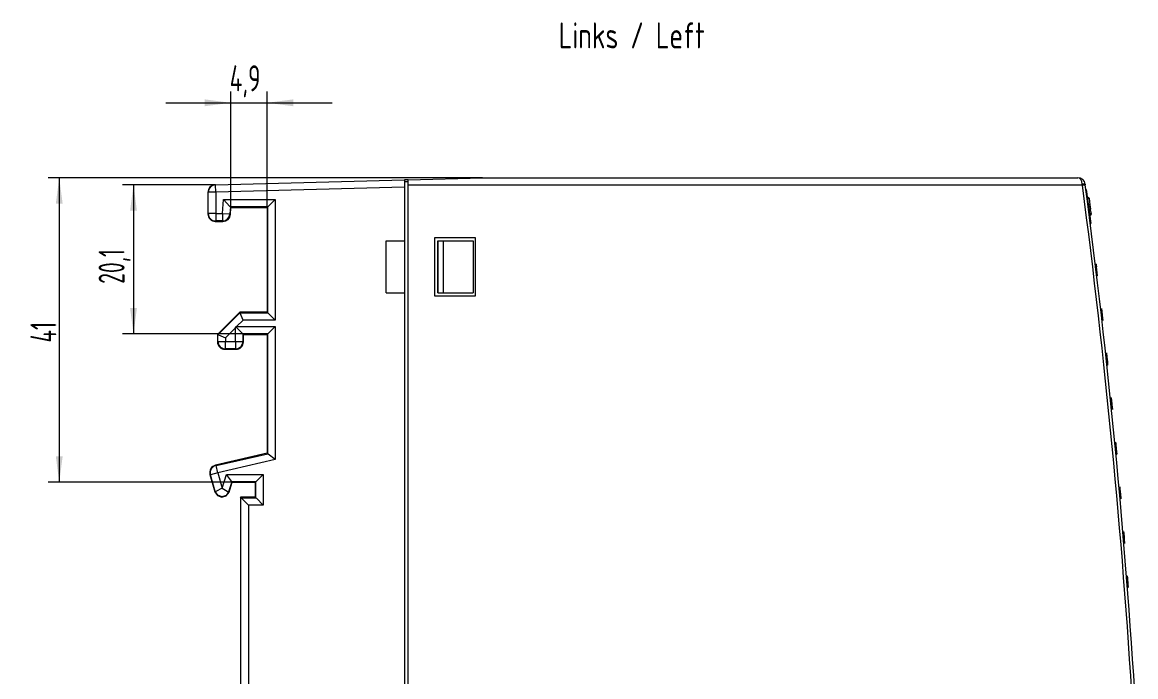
# Model space of a CAD drawing. Header units: millimetres. Extents: x 0 to 841, y 0 to 594.
# Drawn here: x 499.2 to 649.1, y 328.1 to 416.2 of the extents above; entities that cross this region are included whole.
import ezdxf

# ---------------------------------------------------------------- set-up
doc = ezdxf.new("R2010")
doc.units = ezdxf.units.MM
for name, color, linetype in [('1', 7, 'Continuous'), ('200', 7, 'Continuous'), ('66', 7, 'Continuous')]:
    doc.layers.add(name, color=color, linetype=linetype)
doc.styles.add('iso-1', font='isocp.shx')
doc.dimstyles.get("Standard").update_dxf_attribs({"dimtxt": 0.18, "dimasz": 0.18, "dimexe": 0.18, "dimexo": 0.0625, "dimgap": 0.09, "dimtad": 0, "dimtih": 1, "dimtoh": 1, "dimdec": 4, "dimzin": 0, "dimdsep": 46, "dimtxsty": 'Standard', "dimcen": 0.09, "dimadec": 0, "dimazin": 0, "dimtfac": 1, "dimtdec": 4, "dimtofl": 0, "dimtmove": 0, "dimatfit": 3, "dimfxl": 1, "dimtolj": 1, "dimtzin": 0, "dimarcsym": 0})

# ---------------------------------------------------------------- blocks, each defined once
blk = doc.blocks.new('_U2')
at = {"layer": '200', "color": 7, "lineweight": 13}
for p, q in [((561.174187, 395.28336), (502.670998, 395.28336)), ((504.170998, 395.28336), (504.170998, 354.289915)), ((527.468761, 354.289915), (502.670998, 354.289915))]:
    blk.add_line(p, q, dxfattribs=at)
at = {"layer": '200', "color": 7, "lineweight": 25}
for points in [[(504.170998, 395.28336), (504.631782, 391.783362), (503.710214, 391.783359)], [(504.170998, 354.289915), (503.710214, 357.789913), (504.631782, 357.789916)]]:
    blk.add_solid(points, dxfattribs=at)
at = {"layer": '200', "color": 7, "linetype": 'Continuous', "lineweight": 18, "insert": (503.785445, 373.10848), "char_height": 3.5, "attachment_point": 7, "rotation": 90, "line_spacing_factor": 0.963855, "style": 'iso-1'}
blk.add_mtext('\\W0.7092;41', dxfattribs=at)
blk = doc.blocks.new('_U3')
at = {"layer": '200', "color": 7, "lineweight": 13}
for p, q in [((525.158876, 394.340266), (512.670998, 394.340266)), ((514.170998, 394.340266), (514.170998, 374.253485)), ((528.903901, 374.253485), (512.670998, 374.253485))]:
    blk.add_line(p, q, dxfattribs=at)
at = {"layer": '200', "color": 7, "lineweight": 25}
for points in [[(514.170998, 394.340266), (514.631782, 390.840268), (513.710214, 390.840265)], [(514.170998, 374.253485), (513.710214, 377.753484), (514.631782, 377.753487)]]:
    blk.add_solid(points, dxfattribs=at)
at = {"layer": '200', "color": 7, "linetype": 'Continuous', "lineweight": 18, "insert": (513.785445, 381.01056), "char_height": 3.5, "attachment_point": 7, "rotation": 90, "line_spacing_factor": 0.963855, "style": 'iso-1'}
blk.add_mtext('\\W0.6724;20,1', dxfattribs=at)
blk = doc.blocks.new('_U7')
at = {"layer": '200', "color": 7, "lineweight": 13}
for p, q in [((527.273713, 391.290844), (527.273713, 406.871227)), ((532.174187, 391.28336), (532.174187, 406.871227)), ((518.523713, 405.371227), (540.924187, 405.371227))]:
    blk.add_line(p, q, dxfattribs=at)
at = {"layer": '200', "color": 7, "lineweight": 25}
for points in [[(527.273713, 405.371227), (523.773714, 404.910443), (523.773711, 405.832011)], [(532.174187, 405.371227), (535.674185, 405.832011), (535.674189, 404.910443)]]:
    blk.add_solid(points, dxfattribs=at)
at = {"layer": '200', "color": 7, "linetype": 'Continuous', "lineweight": 18, "insert": (527.122345, 406.09978), "char_height": 3.5, "attachment_point": 7, "line_spacing_factor": 0.963855, "style": 'iso-1'}
blk.add_mtext('\\W0.7204;4,9', dxfattribs=at)

msp = doc.modelspace()

# ---------------------------------------------------------------- linework, layer by layer
at = {"layer": '1', "color": 7, "linetype": 'Continuous', "lineweight": 13}
for p, q in [((525.217983, 394.341814), (550.674187, 395.008408)), ((551.174343, 395.021505), (550.674187, 395.008408)), ((550.674187, 395.008408), (550.674187, 394.008065)), ((550.674187, 394.78336), (551.174187, 394.78336)), ((551.174187, 394.28336), (551.174187, 395.021501)), ((551.174343, 395.021505), (561.174187, 395.28336)), ((561.174187, 395.28336), (641.347854, 395.28336)), ((524.244312, 393.342157), (524.186386, 393.34064)), ((524.186386, 393.34064), (524.186386, 390.409302)), ((525.24416, 393.342157), (524.244312, 393.342157)), ((524.244312, 390.467244), (524.244312, 393.342157)), ((525.158876, 394.340266), (525.217983, 394.341814)), ((525.24416, 393.342157), (525.217983, 394.341814)), ((550.674187, 394.008065), (525.24416, 393.342157)), ((525.24416, 393.342157), (525.24416, 390.467244)), ((550.674187, 394.008065), (550.674187, 386.78336)), ((641.953077, 394.28336), (551.174187, 394.28336)), ((551.174187, 249.28336), (551.174187, 394.28336)), ((641.953077, 394.28336), (642.349627, 394.335781)), ((642.433703, 393.698169), (642.483427, 393.704654)), ((642.483427, 393.704654), (643.078328, 389.143284)), ((526.162553, 390.467476), (526.270077, 392.353333)), ((526.270077, 392.353333), (533.24416, 392.353333)), ((533.24416, 392.353333), (533.24416, 376.113388)), ((642.826918, 392.617429), (642.628597, 392.591564)), ((642.846288, 392.468907), (642.647968, 392.443041)), ((642.952531, 391.654298), (642.754211, 391.628433)), ((642.988548, 391.37814), (642.790228, 391.352274)), ((642.826918, 392.617429), (642.846288, 392.468907)), ((642.846288, 392.468907), (642.952531, 391.654298)), ((642.952531, 391.654298), (642.988548, 391.37814)), ((642.988548, 391.37814), (643.029281, 391.065822)), ((524.186386, 390.409302), (524.244312, 390.467244)), ((525.24416, 390.467244), (524.244312, 390.467244)), ((525.24416, 390.467244), (526.162553, 390.467476)), ((525.24416, 390.467244), (525.244412, 389.467396)), ((526.162553, 390.467476), (526.162805, 389.467628)), ((526.162553, 390.467476), (527.160779, 390.41056)), ((527.214541, 391.353485), (527.160779, 390.41056)), ((527.160779, 390.41056), (527.219874, 390.348016)), ((527.214541, 391.353485), (527.273713, 391.290844)), ((532.244312, 391.353485), (527.214541, 391.353485)), ((527.219874, 390.348016), (527.273713, 391.290844)), ((527.273713, 391.290844), (532.174187, 391.28336)), ((532.244312, 391.353485), (532.174187, 391.28336)), ((532.174187, 391.28336), (532.174187, 377.18336)), ((532.244312, 377.113235), (532.244312, 391.353485)), ((643.029281, 391.065822), (642.830961, 391.039956)), ((643.0601, 390.829522), (642.861779, 390.803657)), ((643.117382, 390.390313), (642.919062, 390.364447)), ((642.93035, 390.277897), (643.12867, 390.303762)), ((643.060099, 390.829524), (643.029281, 391.065822)), ((643.0601, 390.829522), (643.117382, 390.390313)), ((643.12867, 390.303762), (643.117382, 390.390313)), ((525.244412, 389.467396), (525.184961, 389.407929)), ((525.184961, 389.407929), (526.220458, 389.40661)), ((526.162805, 389.467628), (525.244412, 389.467396)), ((526.220458, 389.40661), (526.162805, 389.467628)), ((643.023119, 389.136084), (643.078328, 389.143284)), ((560.221728, 387.180906), (554.727357, 387.180404)), ((554.727357, 387.180404), (554.727357, 379.386317)), ((560.221728, 379.385815), (560.221728, 387.180906)), ((548.174187, 379.78336), (548.174187, 386.78336)), ((548.174187, 386.78336), (550.674187, 386.78336)), ((550.674187, 386.78336), (550.674187, 379.78336)), ((555.153165, 386.78336), (555.174263, 386.78336)), ((555.153165, 379.78336), (555.153165, 386.78336)), ((555.174263, 386.78336), (555.863246, 386.78336)), ((555.174263, 386.78336), (555.174263, 379.78336)), ((555.863246, 386.78336), (559.934521, 386.78336)), ((555.863246, 386.78336), (555.863246, 379.78336)), ((559.934521, 386.78336), (559.934521, 379.78336)), ((548.174187, 379.78336), (550.674187, 379.78336)), ((550.674187, 379.78336), (550.674187, 263.78336)), ((554.727357, 379.386317), (560.221728, 379.385815)), ((555.153165, 379.78336), (555.174263, 379.78336)), ((555.174263, 379.78336), (555.863246, 379.78336)), ((555.863246, 379.78336), (559.934521, 379.78336)), ((528.476526, 377.177714), (525.484403, 374.179129)), ((525.544312, 374.154314), (528.503234, 377.113235)), ((532.174187, 377.18336), (528.476526, 377.177714)), ((528.503234, 377.113235), (528.476526, 377.177714)), ((528.503234, 377.113235), (532.244312, 377.113235)), ((532.244312, 377.113235), (532.174187, 377.18336)), ((527.903924, 375.099928), (526.54416, 373.740163)), ((527.904205, 373.253333), (527.903924, 375.099928)), ((528.917384, 376.113388), (528.05733, 375.253333)), ((528.05733, 375.253333), (533.24416, 375.253333)), ((533.24416, 376.113388), (528.917384, 376.113388)), ((533.24416, 375.253333), (533.24416, 357.348411)), ((525.484403, 374.179129), (525.484403, 373.193424)), ((525.544312, 374.154314), (525.484403, 374.179129)), ((525.544312, 373.253333), (525.544312, 374.154314)), ((526.54416, 373.740163), (526.54416, 373.253333)), ((528.903901, 374.253485), (528.969141, 374.188255)), ((528.903901, 374.253485), (528.904052, 373.253485)), ((532.244312, 374.253485), (528.903901, 374.253485)), ((528.969141, 374.188255), (532.174187, 374.18336)), ((528.969293, 373.188254), (528.969141, 374.188255)), ((532.244312, 374.253485), (532.174187, 374.18336)), ((532.174187, 374.18336), (532.174187, 358.200991)), ((532.244312, 358.145114), (532.244312, 374.253485)), ((525.484403, 373.193424), (525.544312, 373.253333)), ((525.544312, 373.253333), (526.54416, 373.253333)), ((526.54416, 372.253485), (526.482726, 372.192052)), ((526.482726, 372.192052), (527.967916, 372.189784)), ((526.54416, 373.253333), (527.904205, 373.253333)), ((526.54416, 372.253485), (526.54416, 373.253333)), ((527.904205, 372.253485), (526.54416, 372.253485)), ((527.904205, 373.253333), (528.904052, 373.253485)), ((527.904205, 373.253333), (527.904205, 372.253485)), ((527.967916, 372.189784), (527.904205, 372.253485)), ((528.904052, 373.253485), (528.969293, 373.188254)), ((532.174187, 358.200991), (525.209148, 356.594536)), ((525.283352, 356.550505), (532.244312, 358.145114)), ((533.24416, 357.348411), (525.506613, 355.575903)), ((532.244312, 358.145114), (532.174187, 358.200991)), ((525.506613, 355.575903), (524.54421, 355.304837)), ((525.209148, 356.594536), (525.283352, 356.550505)), ((525.506613, 355.575903), (525.283352, 356.550505)), ((525.506613, 355.575903), (526.092843, 353.494525)), ((524.54421, 355.304837), (524.471411, 355.348034)), ((524.471411, 355.348034), (525.126318, 353.019136)), ((525.183457, 353.035229), (524.54421, 355.304837)), ((526.092843, 353.494525), (526.696474, 355.352309)), ((526.696474, 355.352309), (531.644156, 355.354825)), ((527.423026, 354.35283), (526.980574, 352.991105)), ((527.03981, 352.971858), (527.468761, 354.289915)), ((530.644309, 354.354469), (527.423026, 354.35283)), ((527.423026, 354.35283), (527.468761, 354.289915)), ((527.468761, 354.289915), (530.576623, 354.286749)), ((530.644309, 354.354469), (530.576623, 354.286749)), ((530.576623, 354.286749), (530.576623, 352.279396)), ((530.644309, 352.211607), (530.644309, 354.354469)), ((531.644156, 355.354825), (531.644156, 351.210231)), ((525.183457, 353.035229), (525.126318, 353.019136)), ((526.980574, 352.991105), (527.03981, 352.971858)), ((528.579676, 352.279396), (528.579676, 318.77788)), ((528.644312, 352.214661), (528.579676, 352.279396)), ((530.576623, 352.279396), (528.579676, 352.279396)), ((528.644312, 352.214661), (530.644309, 352.211607)), ((528.644312, 318.714819), (528.644312, 352.214661)), ((531.644156, 351.210231), (529.64416, 351.213286)), ((529.64416, 351.213286), (529.64416, 317.739331)), ((530.644309, 352.211607), (530.576623, 352.279396))]:
    msp.add_line(p, q, dxfattribs=at)
for points in [[(641.953077, 394.28336), (641.94724, 394.356937), (641.942673, 394.414492)], [(642.339219, 394.414492), (642.345038, 394.370494), (642.349627, 394.335781)], [(526.270077, 392.353333), (527.143545, 391.428645), (527.196099, 391.373008), (527.214541, 391.353485)], [(533.24416, 392.353333), (532.319472, 391.428645), (532.263835, 391.373008), (532.244312, 391.353485)], [(528.917384, 376.113388), (528.534366, 377.038076), (528.511321, 377.093712), (528.503234, 377.113235)], [(533.24416, 376.113388), (532.319472, 377.038076), (532.263835, 377.093712), (532.244312, 377.113235)], [(527.903924, 375.099928), (527.929085, 375.160685), (527.948844, 375.208397)], [(528.05733, 375.253333), (527.996563, 375.228163), (527.948844, 375.208397)], [(527.948844, 375.208397), (528.832463, 374.324912), (528.885258, 374.272125), (528.903901, 374.253485)], [(533.24416, 375.253333), (532.319472, 374.328645), (532.263835, 374.273008), (532.244312, 374.253485)], [(525.544312, 374.154314), (525.563835, 374.146227), (525.619472, 374.123182), (526.54416, 373.740163)], [(533.24416, 357.348411), (532.319472, 358.085225), (532.263835, 358.129558), (532.244312, 358.145114)], [(527.423026, 354.35283), (527.408839, 354.372346), (527.36841, 354.427962), (526.696474, 355.352309)], [(530.644309, 354.354469), (530.663832, 354.374002), (530.719468, 354.429667), (531.644156, 355.354825)], [(525.126318, 353.019136), (525.477341, 352.496808), (526.068967, 352.285126), (526.66841, 352.46738), (527.03981, 352.971858)], [(526.092843, 353.494525), (525.25718, 353.072464), (525.203661, 353.045433), (525.183457, 353.035229)], [(526.980574, 352.991105), (526.634085, 352.51947), (526.074234, 352.346546), (525.514794, 352.544197), (525.183457, 353.035229)], [(526.092843, 353.494525), (526.76958, 353.110768), (526.923522, 353.02371), (526.980574, 352.991105)], [(528.644312, 352.214661), (528.663835, 352.195108), (528.719472, 352.139387), (529.64416, 351.213286)], [(530.644309, 352.211607), (530.663832, 352.192054), (530.719468, 352.136333), (531.644156, 351.210231)]]:
    msp.add_lwpolyline(points, dxfattribs=at)
for centre, radius, start, end in [((641.347854, 394.28336), 1, 7.534961, 90), ((-349.025813, 263.28336), 999.6, 3.473192, 7.530412), ((-349.025813, 263.28336), 1000, 3.473192, 7.530412)]:
    msp.add_arc(centre, radius, start, end, dxfattribs=at)
for centre, major_axis, ratio, start_param, end_param in [((641.347854, 394.28336), (0, 1), 0.6, 4.8438988577, 6.2831853072), ((641.942673, 394.362039), (-0.396546, -0.052452), 0.130018, 3.1415926536, 4.6951927593), ((525.185013, 393.340608), (0.011629, -0.999933), 0.998627, 3.1561233401, 4.7007437164), ((525.24416, 393.342157), (-0.026177, 0.999657), 0.999848, 0, 1.5446203763), ((525.185013, 390.408082), (0.330964, -0.944032), 0.998047, 4.3745820715, 5.945326356), ((525.24416, 390.467244), (-0.707196, 0.707017), 0.999695, 0.7854241846, 2.356168469), ((526.162553, 390.467476), (-0.726867, -0.686778), 0.999712, 0.8141456085, 2.327447045), ((526.219917, 390.406763), (0.90109, -0.438277), 0.997693, 5.164718438, 6.6780198745), ((526.483031, 373.192204), (0.330917, -0.944048), 0.998048, 4.3746314608, 5.9451232011), ((526.54416, 373.253333), (-0.707107, 0.707107), 0.999695, 0.7855504566, 2.3560421969), ((527.904205, 373.253333), (-0.707053, -0.70716), 0.999695, 0.7854746005, 2.3561180531), ((527.967611, 373.189937), (0.907401, -0.425267), 0.997616, 5.1500435579, 6.7206870106), ((525.432363, 355.61996), (0.223562, 0.974875), 0.998058, 0.4513437098, 2.0711693412), ((525.506613, 355.575903), (0.510297, 0.859998), 0.99968, 0.7608835111, 2.3807091425)]:
    msp.add_ellipse(centre, major_axis=major_axis, ratio=ratio, start_param=start_param, end_param=end_param, dxfattribs=at)
at = {"layer": '66', "color": 7, "linetype": 'Continuous', "lineweight": 13}
for p, q in [((643.799925, 383.681597), (643.800013, 383.680867)), ((643.9922, 382.085443), (643.992747, 382.080867)), ((643.992744, 382.08089), (643.993019, 382.078592)), ((644.508246, 377.689895), (644.509105, 377.682438)), ((645.181762, 371.681596), (645.181841, 371.680867)), ((645.343771, 370.185339), (645.344051, 370.182739)), ((645.980787, 364.084467), (645.981152, 364.080867)), ((646.570354, 358.085042), (646.570751, 358.080867)), ((646.979864, 353.681594), (646.97993, 353.680867)), ((647.506128, 347.683143), (647.506305, 347.681048)), ((647.506259, 347.681593), (647.50632, 347.680867)), ((647.50632, 347.680867), (647.506515, 347.678567)), ((647.640542, 346.08089), (647.640732, 346.078592)), ((647.996267, 341.681593), (647.996324, 341.680867)), ((647.996324, 341.680867), (647.996505, 341.678567)), ((648.060202, 340.864289), (648.060711, 340.857744))]:
    msp.add_line(p, q, dxfattribs=at)
for points in [[(643.801078, 383.67209), (643.802292, 383.662078), (643.803246, 383.654211)], [(643.803246, 383.654211), (643.827318, 383.455518), (643.835765, 383.385704)], [(643.835215, 383.390253), (643.842877, 383.326904), (643.848894, 383.277129)], [(644.509309, 377.682106), (644.509123, 377.6821), (644.508977, 377.682095)], [(644.692041, 376.08086), (644.589842, 376.977588), (644.508977, 377.682095)], [(644.513587, 377.646502), (644.509614, 377.679881), (644.509337, 377.681967), (644.509313, 377.682097), (644.509311, 377.682104), (644.50931, 377.682105), (644.509309, 377.682106)], [(644.510112, 377.68209), (644.510245, 377.682113), (644.51035, 377.682097)], [(644.693628, 376.080873), (644.591144, 376.977587), (644.510112, 377.68209)], [(644.51035, 377.682097), (644.606835, 376.846763), (644.681708, 376.194185)], [(644.511578, 377.682109), (644.511623, 377.68213), (644.511658, 377.68211)], [(644.681708, 376.194185), (644.58695, 377.0254), (644.511578, 377.682109)], [(644.511658, 377.68211), (644.614714, 376.785444), (644.695177, 376.080862)], [(644.524578, 377.55216), (644.517771, 377.610721), (644.513587, 377.646502)], [(644.522354, 377.568791), (644.522224, 377.568788), (644.522121, 377.568785)], [(644.522121, 377.568785), (644.559835, 377.240476), (644.589391, 376.982509)], [(644.522168, 377.568941), (644.527363, 377.523768), (644.532025, 377.483224)], [(644.525546, 377.542223), (644.522582, 377.56713), (644.522375, 377.568687), (644.522357, 377.568784), (644.522355, 377.568789), (644.522355, 377.56879), (644.522354, 377.568791)], [(644.53998, 377.418962), (644.530915, 377.497451), (644.524578, 377.55216)], [(644.533565, 377.473365), (644.528647, 377.515683), (644.525546, 377.542223)], [(644.532025, 377.483224), (644.535309, 377.454644), (644.53789, 377.432188)], [(644.54474, 377.376675), (644.538144, 377.433813), (644.533565, 377.473365)], [(644.535222, 377.455405), (644.556569, 377.269498), (644.573025, 377.125971)], [(644.69452, 376.080873), (644.60785, 376.836455), (644.538979, 377.433236)], [(644.538979, 377.433236), (644.625892, 376.675937), (644.693819, 376.080875)], [(644.695116, 376.080862), (644.608317, 376.84075), (644.539753, 377.437763)], [(644.539753, 377.437763), (644.626952, 376.676217), (644.694702, 376.08087)], [(644.557491, 377.266789), (644.547614, 377.352705), (644.53998, 377.418962)], [(644.557387, 377.266793), (644.550194, 377.329356), (644.54474, 377.376675)], [(644.569352, 377.162333), (644.562744, 377.220087), (644.557387, 377.266793)], [(644.579607, 377.073594), (644.567428, 377.180135), (644.557491, 377.266789)], [(644.579737, 377.071249), (644.574233, 377.119584), (644.569351, 377.162333)], [(644.573025, 377.125971), (644.581329, 377.053478), (644.589464, 376.982412)], [(644.596509, 376.92468), (644.588129, 376.998748), (644.579607, 377.073594)], [(644.587009, 377.006912), (644.583384, 377.039081), (644.579737, 377.071249)], [(644.589661, 376.982515), (644.589662, 376.982515), (644.589662, 376.982516), (644.589663, 376.982521), (644.58966, 376.98261), (644.589526, 376.98404), (644.587009, 377.006912)], [(644.589391, 376.982509), (644.589542, 376.982512), (644.589661, 376.982515)], [(644.615197, 376.762564), (644.603045, 376.868178), (644.596509, 376.92468)], [(644.602353, 376.869194), (644.602504, 376.869197), (644.602622, 376.869199)], [(644.692165, 376.080866), (644.641947, 376.522338), (644.602353, 376.869194)], [(644.602418, 376.869157), (644.638015, 376.557353), (644.667251, 376.300615)], [(644.602622, 376.869199), (644.602623, 376.869199), (644.602624, 376.869198), (644.602625, 376.869194), (644.60263, 376.869176), (644.602685, 376.868822), (644.603386, 376.863168), (644.613899, 376.772689)], [(644.613899, 376.772689), (644.630287, 376.629843), (644.648603, 376.469428)], [(644.651236, 376.447375), (644.628457, 376.646862), (644.615197, 376.762564)], [(644.648603, 376.469428), (644.65753, 376.391094), (644.66454, 376.329545)], [(644.656303, 376.402916), (644.653465, 376.427813), (644.651236, 376.447375)], [(644.66048, 376.366229), (644.658115, 376.386997), (644.656303, 376.402916)], [(644.665152, 376.325204), (644.662536, 376.348178), (644.66048, 376.366229)], [(644.66454, 376.329545), (644.665806, 376.318413), (644.6668, 376.309666)], [(644.676411, 376.226346), (644.669842, 376.284018), (644.665152, 376.325204)], [(644.6668, 376.309666), (644.673629, 376.249692), (644.679458, 376.198519)], [(644.667251, 376.300615), (644.668245, 376.291877), (644.669025, 376.285012)], [(644.6897, 376.109777), (644.682061, 376.17676), (644.676411, 376.226346)], [(644.679458, 376.198519), (644.687425, 376.128589), (644.694122, 376.06984)], [(644.694122, 376.06984), (644.691646, 376.092205), (644.6897, 376.109777)], [(644.692041, 376.08086), (644.69211, 376.080863), (644.692165, 376.080866)], [(644.693819, 376.080875), (644.693712, 376.080887), (644.693628, 376.080873)], [(644.694702, 376.08087), (644.6946, 376.080897), (644.69452, 376.080873)], [(644.695177, 376.080862), (644.695143, 376.080874), (644.695116, 376.080862)], [(645.180364, 371.694414), (645.180365, 371.694406), (645.180367, 371.694383), (645.180417, 371.693925), (645.181176, 371.686967), (645.193927, 371.569971)], [(645.180835, 371.6953), (645.180833, 371.695298), (645.18083, 371.695292), (645.180826, 371.695183), (645.180955, 371.693425), (645.183792, 371.665298)], [(645.189941, 371.615414), (645.181507, 371.690127), (645.180898, 371.694974), (645.180844, 371.695279), (645.180839, 371.695295), (645.180837, 371.695298), (645.180835, 371.6953)], [(645.183792, 371.665298), (645.188204, 371.623491), (645.192988, 371.578725)], [(645.184831, 371.679753), (645.184379, 371.679893), (645.184024, 371.679747)], [(645.184024, 371.679747), (645.281403, 370.784408), (645.357349, 370.080869)], [(645.188758, 371.647585), (645.185166, 371.677741), (645.184874, 371.679627), (645.18485, 371.679722), (645.18484, 371.679745), (645.184835, 371.679751), (645.184831, 371.679753)], [(645.198715, 371.559029), (645.192488, 371.614729), (645.188758, 371.647585)], [(645.214852, 371.388959), (645.199143, 371.532176), (645.189941, 371.615414)], [(645.192424, 371.583764), (645.192424, 371.583764), (645.192424, 371.583764), (645.192425, 371.583762), (645.19243, 371.583717), (645.192516, 371.582927), (645.193919, 371.570043)], [(645.192988, 371.578725), (645.200593, 371.508004), (645.20769, 371.442271)], [(645.193974, 371.573309), (645.193199, 371.581612), (645.193168, 371.582131), (645.193169, 371.582156), (645.193171, 371.582163), (645.193171, 371.582165), (645.193172, 371.582165)], [(645.193172, 371.582165), (645.193174, 371.582164), (645.193176, 371.582159), (645.193195, 371.582074), (645.193383, 371.580708), (645.195898, 371.55885)], [(645.198391, 371.531018), (645.19526, 371.560722), (645.193974, 371.573309)], [(645.195898, 371.55885), (645.199197, 371.529305), (645.202331, 371.501016)], [(645.197181, 371.566618), (645.196881, 371.566683), (645.196645, 371.566615)], [(645.196645, 371.566615), (645.232277, 371.239521), (645.260199, 370.98251)], [(645.200041, 371.543304), (645.197402, 371.565317), (645.197206, 371.566539), (645.197189, 371.566598), (645.197182, 371.566613), (645.197177, 371.566618)], [(645.208741, 371.434507), (645.202142, 371.495878), (645.198391, 371.531018)], [(645.213768, 371.42258), (645.204741, 371.504619), (645.198715, 371.559029)], [(645.207402, 371.478063), (645.202801, 371.51915), (645.200051, 371.543305)], [(645.202331, 371.501016), (645.206725, 371.461149), (645.210387, 371.42782)], [(645.218507, 371.377397), (645.21179, 371.438399), (645.207392, 371.478062)], [(645.20769, 371.442271), (645.217979, 371.347258), (645.226949, 371.264615)], [(645.227146, 371.264622), (645.21567, 371.370393), (645.208741, 371.434507)], [(645.210386, 371.42782), (645.214623, 371.389202), (645.218054, 371.357879)], [(645.232893, 371.247456), (645.221794, 371.349275), (645.213768, 371.42258)], [(645.232645, 371.247997), (645.224545, 371.322278), (645.218507, 371.377397)], [(645.226949, 371.264615), (645.236344, 371.178264), (645.242449, 371.122386)], [(645.237927, 371.165766), (645.232337, 371.216905), (645.227146, 371.264622)], [(645.253687, 371.053355), (645.242676, 371.155587), (645.232645, 371.247997)], [(645.246015, 371.092394), (645.241714, 371.131309), (645.237927, 371.165766)], [(645.242449, 371.122386), (645.249074, 371.062031), (645.253679, 371.020281)], [(645.252942, 371.030227), (645.249073, 371.064881), (645.246015, 371.092394)], [(645.25202, 371.035295), (645.256769, 370.991471), (645.259982, 370.96181)], [(645.266597, 370.934979), (645.259509, 371.00136), (645.25271, 371.06456)], [(645.260257, 370.964804), (645.255932, 371.003503), (645.252942, 371.030227)], [(645.253679, 371.020281), (645.258902, 370.973177), (645.262576, 370.940224)], [(645.261029, 370.982511), (645.261031, 370.982511), (645.261032, 370.982514), (645.261034, 370.982526), (645.261027, 370.982761), (645.260685, 370.986607), (645.253687, 371.053355)], [(645.259982, 370.96181), (645.266703, 370.899735), (645.271981, 370.850961)], [(645.260204, 370.982511), (645.260678, 370.982511), (645.261029, 370.982511)], [(645.26882, 370.888174), (645.264061, 370.930736), (645.260257, 370.964804)], [(645.262576, 370.940224), (645.267117, 370.899566), (645.270987, 370.864863)], [(645.30688, 370.565754), (645.280473, 370.808973), (645.266592, 370.934979)], [(645.278079, 370.804855), (645.272625, 370.854054), (645.26882, 370.888174)], [(645.270987, 370.864863), (645.27546, 370.824778), (645.278559, 370.797089)], [(645.271981, 370.850961), (645.282632, 370.752478), (645.301942, 370.573675)], [(645.272488, 370.869195), (645.313388, 370.491195), (645.345422, 370.194185)], [(645.273319, 370.869195), (645.272866, 370.869195), (645.27249, 370.869195)], [(645.281656, 370.796182), (645.273781, 370.866039), (645.273369, 370.869018), (645.273328, 370.869184), (645.273323, 370.869192), (645.273319, 370.869195)], [(645.290276, 370.693704), (645.282987, 370.760294), (645.278079, 370.804855)], [(645.278559, 370.797089), (645.282513, 370.761656), (645.285859, 370.731483)], [(645.30668, 370.565935), (645.290449, 370.715661), (645.281648, 370.796181)], [(645.285859, 370.731483), (645.29059, 370.688551), (645.294755, 370.650515)], [(645.30737, 370.536109), (645.297039, 370.631569), (645.290276, 370.693704)], [(645.294755, 370.650515), (645.301103, 370.592161), (645.307166, 370.536114)], [(645.301942, 370.573675), (645.312639, 370.474506), (645.31997, 370.406486)], [(645.327997, 370.367859), (645.317413, 370.466458), (645.30668, 370.565935)], [(645.325114, 370.396594), (645.31482, 370.492204), (645.30688, 370.565754)], [(645.307166, 370.536114), (645.313692, 370.475537), (645.319357, 370.422799)], [(645.325755, 370.365143), (645.315534, 370.460363), (645.30737, 370.536109)], [(645.319357, 370.422799), (645.326512, 370.355946), (645.331691, 370.307317)], [(645.344803, 370.180814), (645.344801, 370.180815), (645.344799, 370.180817), (645.344795, 370.180828), (645.344784, 370.180869), (645.344656, 370.181699), (645.34309, 370.194967), (645.319891, 370.407257)], [(645.319891, 370.407257), (645.321657, 370.389843), (645.323043, 370.37616)], [(645.323043, 370.37616), (645.338935, 370.229688), (645.348048, 370.14629)], [(645.341876, 370.239904), (645.332956, 370.3235), (645.325114, 370.396594)], [(645.339984, 370.254905), (645.334235, 370.309343), (645.327997, 370.367859)], [(645.341741, 370.215144), (645.333296, 370.294576), (645.325755, 370.365143)], [(645.331691, 370.307317), (645.337449, 370.25291), (645.34116, 370.217499)], [(645.345065, 370.205207), (645.342959, 370.226257), (645.339984, 370.254905)], [(645.34116, 370.217499), (645.344642, 370.183107), (645.344809, 370.180957), (645.344807, 370.180823), (645.344805, 370.180816), (645.344804, 370.180815), (645.344803, 370.180814)], [(645.352919, 370.108701), (645.347336, 370.16215), (645.341741, 370.215144)], [(645.353918, 370.125325), (645.347888, 370.183093), (645.341876, 370.239904)], [(645.343773, 370.185326), (645.355468, 370.076489), (645.356143, 370.070205), (645.356183, 370.069834), (645.356185, 370.069816), (645.356185, 370.06981)], [(645.345945, 370.194184), (645.345949, 370.194187), (645.345953, 370.194195), (645.34596, 370.194227), (645.345948, 370.194873), (645.345065, 370.205207)], [(645.345422, 370.194185), (645.345715, 370.194248), (645.345945, 370.194184)], [(645.348048, 370.14629), (645.356333, 370.072352), (645.356918, 370.067801), (645.356973, 370.067517), (645.356979, 370.067503), (645.356981, 370.0675), (645.356984, 370.067499)], [(645.356984, 370.067499), (645.356985, 370.067499), (645.356987, 370.067501), (645.356989, 370.067509), (645.356991, 370.06766), (645.356805, 370.070074), (645.352919, 370.108701)], [(645.358143, 370.080869), (645.358148, 370.080871), (645.358153, 370.080877), (645.358161, 370.080901), (645.358172, 370.080998), (645.358069, 370.083073), (645.353918, 370.125325)], [(645.357349, 370.080869), (645.357794, 370.081009), (645.358143, 370.080869)], [(645.817355, 365.688797), (645.817146, 365.687527), (645.816982, 365.686427)], [(645.97987, 364.091882), (645.8889, 364.984851), (645.816982, 365.686427)], [(645.818412, 365.682115), (645.81749, 365.688381), (645.817412, 365.688694), (645.817381, 365.688771), (645.817367, 365.688791), (645.817355, 365.688797)], [(645.821706, 365.653197), (645.819485, 365.673157), (645.818412, 365.682115)], [(645.820751, 365.682099), (645.820534, 365.682127), (645.820363, 365.682098)], [(645.820363, 365.682098), (645.912378, 364.785444), (645.984005, 364.080867)], [(645.974191, 364.194178), (645.888956, 365.024323), (645.820751, 365.682099)], [(645.831174, 365.564273), (645.825219, 365.620609), (645.821706, 365.653197)], [(645.823126, 365.682107), (645.823025, 365.682133), (645.822946, 365.682101)], [(645.822946, 365.682101), (645.908315, 364.845911), (645.974191, 364.194178)], [(645.986767, 364.08087), (645.895503, 364.977601), (645.823126, 365.682107)], [(645.920844, 364.722785), (645.866397, 365.254956), (645.823413, 365.67307)], [(645.823413, 365.67307), (645.823531, 365.673066), (645.823623, 365.673063)], [(645.823623, 365.673063), (645.824658, 365.663145), (645.825471, 365.655352)], [(645.825471, 365.655352), (645.830719, 365.605052), (645.83484, 365.565531)], [(645.829326, 365.573313), (645.829085, 365.573336), (645.828896, 365.573302)], [(645.828896, 365.573302), (645.907972, 364.801013), (645.969772, 364.194182)], [(645.830177, 365.567713), (645.829431, 365.572964), (645.829345, 365.573291), (645.829335, 365.573308), (645.829326, 365.573313)], [(645.832578, 365.546568), (645.830994, 365.560818), (645.830177, 365.567713)], [(645.844705, 365.434504), (645.836786, 365.510632), (645.831174, 365.564273)], [(645.84388, 365.439752), (645.836561, 365.509467), (645.832578, 365.546568)], [(645.83774, 365.535532), (645.864024, 365.279722), (645.884628, 365.078724)], [(645.861517, 365.269502), (645.851075, 365.370523), (645.84388, 365.439752)], [(645.860542, 365.281241), (645.851481, 365.369058), (645.844705, 365.434504)], [(645.984316, 364.080867), (645.9073, 364.838223), (645.846309, 365.433243)], [(645.846309, 365.433243), (645.924825, 364.673348), (645.985498, 364.080862)], [(645.985822, 364.08086), (645.909289, 364.838264), (645.848156, 365.437763)], [(645.848156, 365.437763), (645.92597, 364.677927), (645.986628, 364.080866)], [(645.876872, 365.122379), (645.86782, 365.210513), (645.860542, 365.281241)], [(645.864152, 365.282337), (645.862914, 365.294091), (645.861006, 365.312336)], [(645.882764, 365.062747), (645.870534, 365.181916), (645.861517, 365.269502)], [(645.891997, 364.974724), (645.883713, 365.055644), (645.876872, 365.122379)], [(645.904726, 364.848043), (645.892606, 364.966617), (645.882764, 365.062747)], [(645.904373, 364.853637), (645.89792, 364.916801), (645.891997, 364.974724)], [(645.925754, 364.643815), (645.913677, 364.762452), (645.904373, 364.853637)], [(645.923879, 364.660089), (645.913135, 364.76562), (645.904726, 364.848043)], [(645.917103, 364.761093), (645.956034, 364.378957), (645.986517, 364.078697)], [(645.941807, 364.483342), (645.932116, 364.579001), (645.923879, 364.660089)], [(645.946591, 364.438335), (645.935184, 364.550966), (645.925754, 364.643815)], [(645.956262, 364.339851), (645.948728, 364.414805), (645.941807, 364.483342)], [(645.986346, 364.078703), (645.964102, 364.297899), (645.946591, 364.47012)], [(645.964133, 364.264123), (645.954857, 364.356446), (645.946591, 364.438335)], [(645.96521, 364.249674), (645.961013, 364.29227), (645.956262, 364.339851)], [(645.975468, 364.149732), (645.970111, 364.204199), (645.964133, 364.264123)], [(645.967964, 364.22076), (645.966604, 364.235174), (645.96521, 364.249674)], [(645.969557, 364.203049), (645.96879, 364.211739), (645.967964, 364.22076)], [(645.970242, 364.194192), (645.96997, 364.198061), (645.969557, 364.203049)], [(645.969772, 364.194182), (645.970081, 364.191982), (645.970109, 364.191872), (645.970121, 364.191845), (645.970126, 364.191838), (645.97013, 364.191836)], [(645.97013, 364.191836), (645.970211, 364.191841), (645.970275, 364.19184)], [(645.970275, 364.19184), (645.970281, 364.191842), (645.970287, 364.191849), (645.970297, 364.191877), (645.970311, 364.191987), (645.970242, 364.194192)], [(645.978866, 364.114132), (645.977197, 364.131803), (645.975468, 364.149732)], [(645.980755, 364.093169), (645.979848, 364.103426), (645.978866, 364.114132)], [(645.97987, 364.091882), (645.98051, 364.086937), (645.981012, 364.083036)], [(645.981646, 364.081963), (645.981267, 364.087047), (645.980755, 364.093169)], [(645.981012, 364.083036), (645.981637, 364.078975), (645.981696, 364.078773), (645.981721, 364.078723), (645.981743, 364.078707)], [(645.981743, 364.078707), (645.98175, 364.07871), (645.981756, 364.07872), (645.981778, 364.078911), (645.981646, 364.081963)], [(645.984009, 364.080867), (645.984182, 364.080867), (645.984316, 364.080867)], [(645.985498, 364.080862), (645.98568, 364.080899), (645.985822, 364.08086)], [(645.986517, 364.078697), (645.986421, 364.078701), (645.986346, 364.078703)], [(645.986628, 364.080866), (645.986706, 364.080887), (645.986767, 364.08087)], [(646.416785, 359.688798), (646.416565, 359.687533), (646.416391, 359.68643)], [(646.569507, 358.09188), (646.484011, 358.98485), (646.416391, 359.68643)], [(646.417806, 359.682114), (646.416919, 359.688381), (646.416842, 359.688694), (646.416811, 359.688772), (646.416798, 359.688791), (646.416785, 359.688798)], [(646.420926, 359.653196), (646.418825, 359.673155), (646.417806, 359.682114)], [(646.419847, 359.682102), (646.506278, 358.785441), (646.573516, 358.080864)], [(646.420234, 359.682102), (646.42002, 359.682102), (646.41985, 359.682102)], [(646.564402, 358.194178), (646.48436, 359.024126), (646.420234, 359.682102)], [(646.429853, 359.564271), (646.424241, 359.620607), (646.420926, 359.653196)], [(646.422283, 359.679743), (646.421201, 359.692279), (646.421162, 359.693063), (646.421166, 359.693113), (646.421167, 359.693115), (646.421169, 359.693116)], [(646.421169, 359.693116), (646.42117, 359.693115), (646.421172, 359.693112), (646.421188, 359.693047), (646.421324, 359.69202), (646.423046, 359.675583)], [(646.425355, 359.646492), (646.423477, 359.666699), (646.422283, 359.679743)], [(646.422598, 359.682105), (646.422498, 359.682133), (646.422419, 359.682099)], [(646.422419, 359.682099), (646.502602, 358.845716), (646.564402, 358.194178)], [(646.576266, 358.080872), (646.490587, 358.977598), (646.422598, 359.682105)], [(646.42965, 359.600953), (646.427113, 359.627761), (646.425355, 359.646492)], [(646.42805, 359.573313), (646.427807, 359.573339), (646.427615, 359.573304)], [(646.427615, 359.573304), (646.501958, 358.801011), (646.560039, 358.194181)], [(646.428869, 359.567713), (646.428153, 359.572964), (646.428069, 359.573292), (646.428059, 359.573308), (646.42805, 359.573313)], [(646.431144, 359.546567), (646.429646, 359.560817), (646.428869, 359.567713)], [(646.434396, 359.551076), (646.431761, 359.578732), (646.42965, 359.600953)], [(646.442591, 359.434502), (646.435138, 359.51063), (646.429853, 359.564271)], [(646.429962, 359.605802), (646.435984, 359.544215), (646.441809, 359.484393)], [(646.441795, 359.439751), (646.434901, 359.509465), (646.431144, 359.546567)], [(646.432145, 359.579802), (646.432145, 359.579802), (646.432144, 359.5798), (646.432142, 359.579796), (646.432141, 359.579778), (646.432153, 359.579428), (646.432614, 359.573827), (646.441015, 359.484383)], [(646.445567, 359.434512), (646.439077, 359.502127), (646.434396, 359.551076)], [(646.441015, 359.484383), (646.445285, 359.439752), (646.448999, 359.401071)], [(646.458391, 359.269501), (646.448567, 359.37052), (646.441795, 359.439751)], [(646.441809, 359.484393), (646.444515, 359.455763), (646.44664, 359.433242)], [(646.45749, 359.281241), (646.448967, 359.369055), (646.442591, 359.434502)], [(646.444242, 359.433244), (646.518039, 358.673184), (646.575004, 358.080862)], [(646.573827, 358.080865), (646.501527, 358.838221), (646.444242, 359.433244)], [(646.457873, 359.30674), (646.450959, 359.378479), (646.445567, 359.434512)], [(646.446108, 359.437761), (646.519189, 358.677926), (646.576128, 358.080867)], [(646.575327, 358.080861), (646.503524, 358.838101), (646.446108, 359.437761)], [(646.448999, 359.401071), (646.454005, 359.349058), (646.458086, 359.306733)], [(646.472847, 359.122379), (646.464336, 359.210511), (646.45749, 359.281241)], [(646.468816, 359.193425), (646.462739, 359.256328), (646.457873, 359.30674)], [(646.45809, 359.306733), (646.463268, 359.253075), (646.467305, 359.21131)], [(646.478371, 359.062747), (646.466872, 359.181913), (646.458391, 359.269501)], [(646.467302, 359.21131), (646.472134, 359.161358), (646.47547, 359.12691)], [(646.4787, 359.091313), (646.473381, 359.146233), (646.468816, 359.193425)], [(646.487068, 358.974725), (646.47928, 359.055643), (646.472847, 359.122379)], [(646.47547, 359.12691), (646.481531, 359.064417), (646.487011, 359.00799)], [(646.499017, 358.848043), (646.487624, 358.966615), (646.478371, 359.062747)], [(646.494756, 358.925943), (646.485356, 359.022695), (646.4787, 359.091313)], [(646.498702, 358.853638), (646.492636, 358.916801), (646.487068, 358.974725)], [(646.518796, 358.643817), (646.507446, 358.762451), (646.498702, 358.853638)], [(646.517018, 358.66009), (646.506921, 358.765618), (646.499017, 358.848043)], [(646.53634, 358.497256), (646.523712, 358.627722), (646.514175, 358.726055)], [(646.533862, 358.483343), (646.524758, 358.579001), (646.517018, 358.66009)], [(646.538372, 358.438337), (646.527657, 358.550966), (646.518796, 358.643817)], [(646.547436, 358.339851), (646.540362, 358.414806), (646.533862, 358.483343)], [(646.554843, 358.264124), (646.546135, 358.356447), (646.538372, 358.438337)], [(646.54435, 358.416118), (646.550567, 358.351567), (646.555448, 358.300821)], [(646.555828, 358.249673), (646.551894, 358.29227), (646.547436, 358.339851)], [(646.565474, 358.149732), (646.560453, 358.2042), (646.554843, 358.264124)], [(646.555448, 358.300821), (646.556294, 358.292017), (646.556959, 358.285098)], [(646.558402, 358.220759), (646.557133, 358.235174), (646.555828, 358.249673)], [(646.556959, 358.285098), (646.567843, 358.170734), (646.576384, 358.080876)], [(646.559885, 358.203048), (646.559173, 358.211738), (646.558402, 358.220759)], [(646.560513, 358.194191), (646.560267, 358.19806), (646.559885, 358.203048)], [(646.560039, 358.194181), (646.560335, 358.19198), (646.560362, 358.191871), (646.560374, 358.191844), (646.560379, 358.191837), (646.560383, 358.191835)], [(646.560383, 358.191835), (646.560465, 358.19184), (646.560529, 358.191838)], [(646.565494, 358.194184), (646.562654, 358.224041), (646.560421, 358.247499)], [(646.560529, 358.191838), (646.560536, 358.19184), (646.560541, 358.191847), (646.560552, 358.191875), (646.560567, 358.191986), (646.560513, 358.194191)], [(646.564325, 358.194192), (646.565062, 358.194174), (646.565494, 358.194184)], [(646.568652, 358.114132), (646.567093, 358.131803), (646.565474, 358.149732)], [(646.570409, 358.093168), (646.569567, 358.103425), (646.568652, 358.114132)], [(646.569507, 358.09188), (646.570117, 358.086936), (646.570597, 358.083034)], [(646.570395, 358.084604), (646.571693, 358.070977), (646.571791, 358.069943), (646.571798, 358.069877), (646.571798, 358.069874), (646.571798, 358.069873), (646.571798, 358.069873)], [(646.571229, 358.081961), (646.570883, 358.087046), (646.570409, 358.093168)], [(646.570597, 358.083034), (646.571198, 358.078973), (646.571257, 358.078771), (646.571282, 358.078721), (646.571304, 358.078705)], [(646.571304, 358.078705), (646.571311, 358.078708), (646.571317, 358.078718), (646.571341, 358.078909), (646.571229, 358.081961)], [(646.573516, 358.080864), (646.57369, 358.080884), (646.573827, 358.080865)], [(646.575004, 358.080862), (646.575185, 358.080902), (646.575327, 358.080861)], [(646.576384, 358.080876), (646.575772, 358.080857), (646.575097, 358.080875)], [(646.576128, 358.080867), (646.576205, 358.08089), (646.576266, 358.080872)], [(646.978682, 353.69461), (646.978682, 353.69461), (646.978682, 353.694609), (646.978683, 353.694605), (646.978691, 353.694515), (646.978829, 353.692991), (646.981073, 353.66827), (647.010357, 353.345011), (647.068053, 352.704679)], [(646.988773, 353.583391), (646.988776, 353.583354), (646.988821, 353.582855), (646.989576, 353.574531), (647.002029, 353.437064)], [(647.032515, 353.09964), (647.03263, 353.098366), (647.03272, 353.097365)], [(647.03272, 353.097365), (647.037106, 353.048722), (647.045111, 352.959859)], [(647.045111, 352.959859), (647.049183, 352.91462), (647.052717, 352.875342)], [(647.068053, 352.704679), (647.120569, 352.11779), (647.124796, 352.070384), (647.125034, 352.067715), (647.125049, 352.06755), (647.125049, 352.067543), (647.12505, 352.067541), (647.12505, 352.06754)], [(647.507064, 347.67209), (647.507911, 347.662078), (647.508578, 347.654211)], [(647.508578, 347.654211), (647.525382, 347.455517), (647.531276, 347.385704)], [(647.518342, 347.538811), (647.524182, 347.469724), (647.53531, 347.337889)], [(647.530892, 347.390253), (647.536237, 347.326904), (647.540434, 347.277129)], [(647.539212, 347.291621), (647.561397, 347.028051), (647.583962, 346.759111), (647.598594, 346.584253), (647.638139, 346.109799)], [(647.638139, 346.109799), (647.639788, 346.089956), (647.641084, 346.074366)], [(647.995437, 341.692149), (647.995437, 341.692142), (647.995439, 341.692122), (647.995468, 341.691749), (647.995931, 341.685868), (648.003299, 341.592123)], [(647.995614, 341.689895), (647.995614, 341.689895), (647.995614, 341.689893), (647.995617, 341.689853), (647.99567, 341.689187), (647.996512, 341.678473), (648.011847, 341.483224)], [(648.003299, 341.592123), (648.008727, 341.522986), (648.014042, 341.455233)], [(648.004323, 341.579076), (648.004324, 341.579075), (648.004324, 341.579071), (648.004325, 341.579057), (648.004349, 341.578752), (648.004725, 341.573957), (648.011847, 341.483224)], [(648.011847, 341.483224), (648.014088, 341.454644), (648.015848, 341.432188)], [(648.014028, 341.455404), (648.028586, 341.269517), (648.039805, 341.125971)], [(648.039609, 341.128481), (648.041174, 341.10843), (648.042371, 341.093089)], [(648.039805, 341.125971), (648.062901, 340.829591), (648.076598, 340.65329), (648.089638, 340.485067), (648.103903, 340.300615)], [(648.053043, 340.956227), (648.054684, 340.935169), (648.0559, 340.919551)], [(648.103877, 340.30095), (648.104646, 340.291002), (648.105238, 340.283334)], [(648.103903, 340.300615), (648.104578, 340.291877), (648.105108, 340.285012)], [(648.120877, 340.080558), (648.122005, 340.065917), (648.122075, 340.065006), (648.122079, 340.06495), (648.122079, 340.064947), (648.122079, 340.064947)]]:
    msp.add_lwpolyline(points, dxfattribs=at)
for start, end in [(6.822772, 6.914841), (6.216699, 6.222779), (6.149289, 6.185778), (6.130575, 6.136413), (5.094321, 5.18636), (4.749291, 4.84115), (4.404433, 4.496248)]:
    msp.add_arc((-348.975813, 263.28086), 1000.05, start, end, dxfattribs=at)

# ---------------------------------------------------------------- texts
at = {"layer": '200', "color": 7, "linetype": 'Continuous', "lineweight": 18, "insert": (571.434842, 412.691319), "char_height": 3.5, "attachment_point": 7, "line_spacing_factor": 0.963855, "style": 'iso-1'}
msp.add_mtext('\\W0.8063;Links / Left', dxfattribs=at)

# ---------------------------------------------------------------- dimensions: what is measured, and where the dimension line sits
at = {"layer": '200', "color": 7, "linetype": 'Continuous', "lineweight": 18}
dim = msp.add_linear_dim(base=(532.174187, 405.371227), p1=(527.273713, 391.290844), p2=(532.174187, 391.28336), dimstyle='Standard', override={"dimtxt": 3.5, "dimasz": 3.5, "dimexe": 1.5, "dimexo": 0, "dimgap": 1.75, "dimtad": 1, "dimtih": 1, "dimtoh": 0, "dimdec": 1, "dimlfac": 1, "dimzin": 8, "dimdsep": 44, "dimlunit": 2, "dimtxsty": 'iso-1', "dimsah": 1, "dimse1": 0, "dimse2": 0, "dimsd1": 0, "dimsd2": 0, "dimclrd": 7, "dimclre": 7, "dimclrt": 7, "dimtol": 0, "dimtm": -0.1, "dimtfac": 0.714286, "dimtdec": 2, "dimtofl": 1, "dimtmove": 0, "dimtzin": 8, "dimlwd": 13, "dimlwe": 13}, dxfattribs=at)
dim.commit()
dim.dimension.update_dxf_attribs({"geometry": '_U7', "text_midpoint": (529.72395, 405.371227), "dimtype": 160})
for base, p1, p2, picture, middle in [((504.170998, 354.289915), (561.174187, 395.28336), (527.468761, 354.289915), '_U2', (504.170998, 374.786637)), ((514.170998, 374.253485), (525.158876, 394.340266), (528.903901, 374.253485), '_U3', (514.170998, 384.296876))]:
    dim = msp.add_linear_dim(base=base, p1=p1, p2=p2, angle=90, dimstyle='Standard', override={"dimtxt": 3.5, "dimasz": 3.5, "dimexe": 1.5, "dimexo": 0, "dimgap": 1.75, "dimtad": 1, "dimtih": 0, "dimtoh": 0, "dimdec": 1, "dimlfac": 1, "dimzin": 8, "dimdsep": 44, "dimlunit": 2, "dimtxsty": 'iso-1', "dimsah": 1, "dimse1": 0, "dimse2": 0, "dimsd1": 0, "dimsd2": 0, "dimclrd": 7, "dimclre": 7, "dimclrt": 7, "dimtol": 0, "dimtm": -0.1, "dimtfac": 0.714286, "dimtdec": 2, "dimtofl": 1, "dimtmove": 0, "dimtzin": 8, "dimlwd": 13, "dimlwe": 13}, dxfattribs=at)
    dim.commit()
    dim.dimension.update_dxf_attribs({"geometry": picture, "text_midpoint": middle, "dimtype": 160})

doc.saveas('drawing.dxf')
